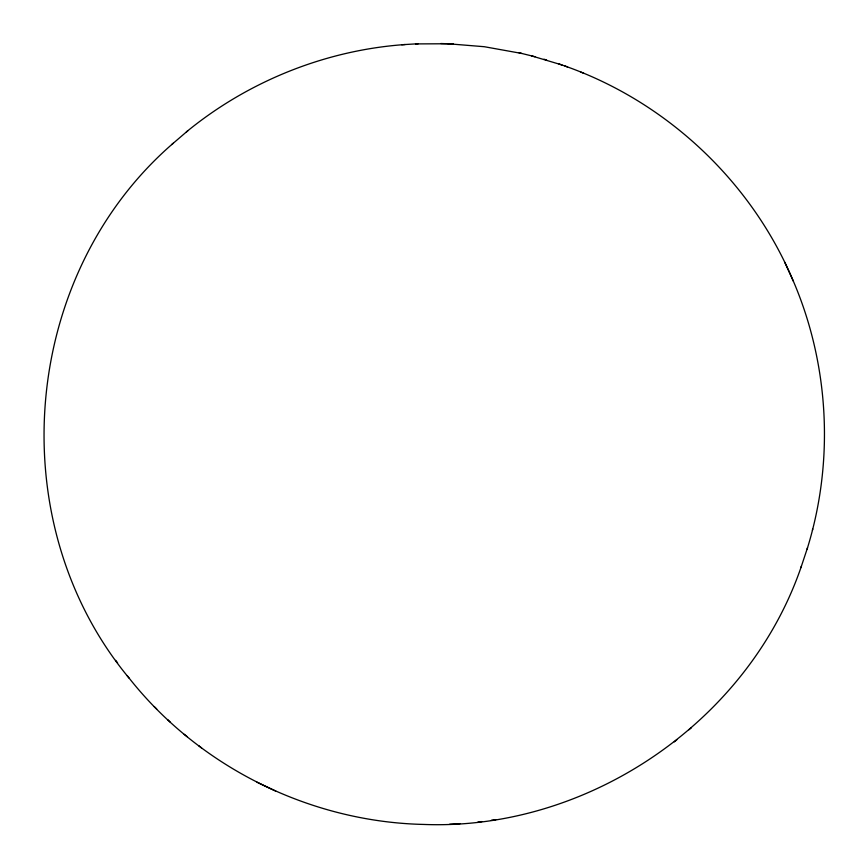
<?xml version="1.0" encoding="UTF-8"?>
<svg xmlns="http://www.w3.org/2000/svg" width="868" height="868" viewBox="0 0 868 868"><rect width="100%" height="100%" fill="white"/><g stroke="black" fill="none" stroke-linecap="round" stroke-linejoin="round"><path stroke-width="1.3" d="M807.131 549.053C834.322 461.798 829.331 365.113 793.319 281.102L792.842 280.017C750.202 179.101 662.827 98.485 558.894 63.961M127.173 675.619C197.383 766.151 309.301 821.887 423.692 824.437C587.224 830.795 747.261 722.61 800.936 567.607L801.392 566.131M812.394 530.196L812.752 529.046M800.936 567.607L807.533 547.741M173.209 143.274L171.701 144.576C20.04 277.044 0.586 523.317 129.082 678.114M186.36 131.99L187.9 130.667C249.311 80.778 326.184 50.084 405.161 44.528M171.701 144.576L187.9 130.667M674.284 741.89L676.812 739.818M688.91 729.782L691.46 727.688M477.845 822.105L481.773 821.573M491.364 820.249L495.921 819.631M415.501 43.91L448.007 43.769M401.721 44.745L418.257 43.736M449.624 824.231L460.138 823.613M448.072 43.758L484.366 46.72L521.733 53.447M440.781 43.519L453.465 43.942M531.552 55.877L562.03 64.97M519.01 52.785L534.938 56.702M544.019 59.219L546.656 60.076M564.905 65.979L567.531 66.988M580.573 72.011L583.589 73.172M257.058 782.242L275.829 791.16M198.75 745.71L201.604 747.977M184.19 734.295L187.173 736.661M167.687 719.637L170.161 722.046M154.168 706.53L156.717 709.015M115.683 660.374L117.592 662.87M793.319 281.102L784.726 262.234"/></g></svg>
